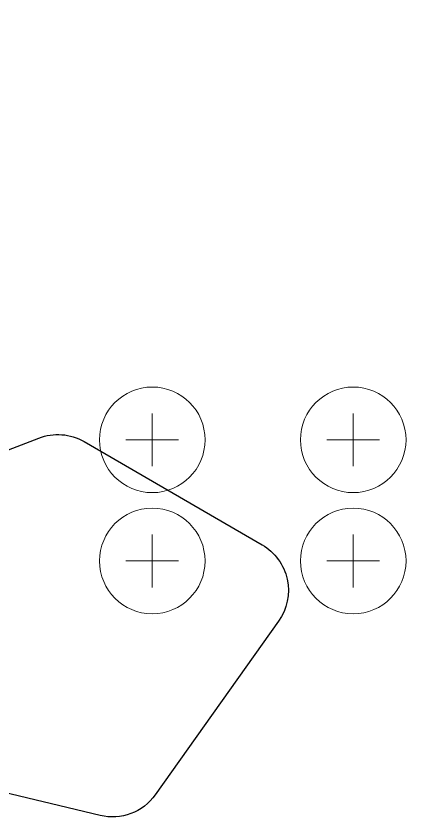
# Model space of a CAD drawing. Header units: inches. Extents: x 2559 to 2965, y 1440 to 1804.
# Drawn here: x 2787.1 to 2964.6, y 1440.2 to 1804.2 of the extents above; entities that cross this region are included whole.
import ezdxf

# ---------------------------------------------------------------- set-up
doc = ezdxf.new("R2010")
doc.units = ezdxf.units.IN

msp = doc.modelspace()

# ---------------------------------------------------------------- linework, layer by layer
at = {"color": 94, "lineweight": 9}
for p, q in [((2849.16, 1599.59, 241.16), (2849.16, 1623.59, 241.16)), ((2940.6, 1599.59, 241.16), (2940.6, 1623.59, 241.16)), ((2837.16, 1611.59, 241.16), (2861.16, 1611.59, 241.16)), ((2928.6, 1611.59, 241.16), (2952.6, 1611.59, 241.16)), ((2849.16, 1544.53, 241.16), (2849.16, 1568.53, 241.16)), ((2940.6, 1544.53, 241.16), (2940.6, 1568.53, 241.16)), ((2837.16, 1556.53, 241.16), (2861.16, 1556.53, 241.16)), ((2928.6, 1556.53, 241.16), (2952.6, 1556.53, 241.16))]:
    msp.add_line(p, q, dxfattribs=at)
at = {"elevation": 171.1}
msp.add_lwpolyline([(2559.33, 1804.18), (2589.36, 1774.15, -0.198912), (2596.39, 1757.18), (2596.39, 1637.98, 0.198912), (2603.42, 1621.01), (2652.49, 1571.94, 0.296321), (2678.07, 1566.51), (2797.49, 1612.4, -0.226713), (2818.12, 1610.77), (2899.11, 1563.87, -0.44178), (2906.65, 1529.2), (2850.54, 1450.29, -0.305951), (2825.4, 1440.85), (2717.68, 1466.63, -0.532838), (2703.76, 1503.96), (2753.81, 1573.71)], format="xyb", dxfattribs=at)
at = {"color": 94, "lineweight": 9}
for centre in [(2849.16, 1611.59, 241.16), (2940.6, 1611.59, 241.16), (2849.16, 1556.53, 241.16), (2940.6, 1556.53, 241.16)]:
    msp.add_circle(centre, 24, dxfattribs=at)

doc.saveas('drawing.dxf')
